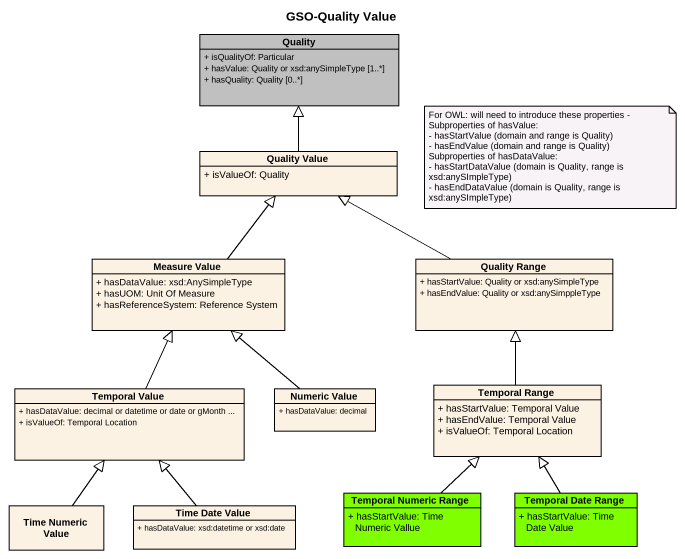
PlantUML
@startuml
title GSO-Quality Value
hide circle
hide empty members
skinparam classAttributeIconSize 0
class Quality #C0C0C0 {
  + isQualityOf: Particular
  + hasValue: Quality or xsd:anySimpleType [1..*]
  + hasQuality: Quality [0..*]
}
class "Quality Value" as Quality_Value {
  + isValueOf: Quality
}
class "Measure Value" as Measure_Value {
  + hasDataValue: xsd:AnySimpleType
  + hasUOM: Unit Of Measure
  + hasReferenceSystem: Reference System
}
class "Quality Range" as Quality_Range {
  + hasStartValue: Quality or xsd:anySimpleType
  + hasEndValue: Quality or xsd:anySimppleType
}
class "Temporal Value" as Temporal_Value {
  + hasDataValue: decimal or datetime or date or gMonth ...
  + isValueOf: Temporal Location
}
class "Numeric Value" as Numeric_Value {
  + hasDataValue: decimal
}
class "Temporal Range" as Temporal_Range {
  + hasStartValue: Temporal Value
  + hasEndValue: Temporal Value
  + isValueOf: Temporal Location
}
class "Time Numeric Value" as Time_Numeric_Value
class "Time Date Value" as Time_Date_Value {
  + hasDataValue: xsd:datetime or xsd:date
}
class "Temporal Numeric Range" as Temporal_Numeric_Range #7FFF00 {
  + hasStartValue: Time Numeric Vallue
}
class "Temporal Date Range" as Temporal_Date_Range #7FFF00 {
  + hasStartValue: Time Date Value
}
Quality_Value -up-|> Quality
Measure_Value -up-|> Quality_Value
Quality_Range -left-|> Quality_Value
Temporal_Value -up-|> Measure_Value
Numeric_Value -up-|> Measure_Value
Temporal_Range -up-|> Quality_Range
Time_Numeric_Value -up-|> Temporal_Value
Time_Date_Value -up-|> Temporal_Value
Temporal_Numeric_Range -up-|> Temporal_Range
Temporal_Date_Range -up-|> Temporal_Range
note as N1
  For OWL: will need to introduce these properties -
  Subproperties of hasValue:
  - hasStartValue (domain and range is Quality)
  - hasEndValue (domain and range is Quality)
  Subproperties of hasDataValue:
  - hasStartDataValue (domain is Quality, range is xsd:anySImpleType)
  - hasEndDataValue (domain is Quality, range is xsd:anySImpleType)
end note
@enduml
